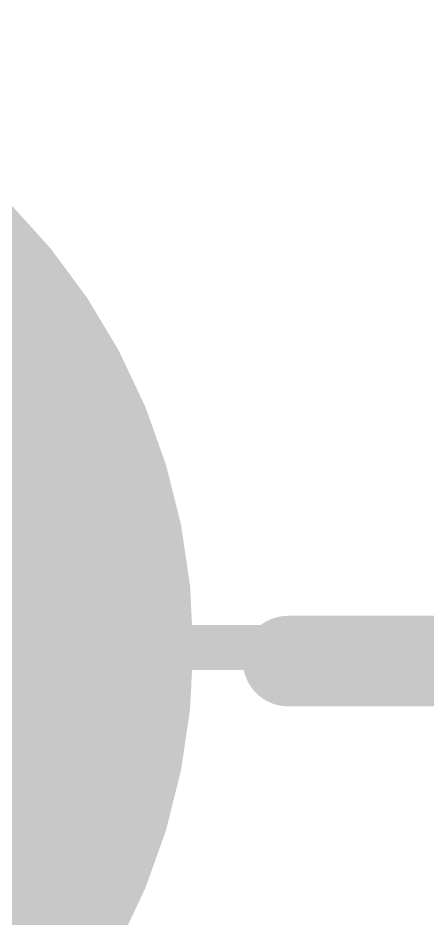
# Model space of a CAD drawing. Extents: x -36 to 72, y -18 to 26.
# Drawn here: x 8.894 to 10.045, y 5.373 to 7.899 of the extents above; entities that cross this region are included whole.
import ezdxf

# ---------------------------------------------------------------- set-up
doc = ezdxf.new("R2010")
doc.units = 0
for name, color, linetype in [('1', 12, 'CONTINUOUS'), ('17', 110, 'CONTINUOUS'), ('21', 41, 'CONTINUOUS'), ('29', 253, 'CONTINUOUS'), ('30', 253, 'CONTINUOUS'), ('51', 53, 'CONTINUOUS')]:
    doc.layers.add(name, color=color, linetype=linetype)

# ---------------------------------------------------------------- blocks, each defined once
blk = doc.blocks.new('ROUNDP')
at = {"const_width": 0.5}
blk.add_lwpolyline([(0, -0.25, 1), (0, 0.25, 1), (0, -0.25)], format="xyb", dxfattribs=at)

msp = doc.modelspace()

# ---------------------------------------------------------------- linework, layer by layer
at = {"layer": '1', "const_width": 0.762}
msp.add_lwpolyline([(9.9441, 3.81), (7.62, 6.1341)], dxfattribs=at)
at = {"layer": '21', "const_width": 0.254}
msp.add_lwpolyline([(11.43, 6.096), (9.652, 6.096)], dxfattribs=at)
at = {"layer": '21', "const_width": 0.127}
msp.add_lwpolyline([(9.652, 6.1595, 1), (9.652, 6.0325)], format="xyb", dxfattribs=at)
at = {"layer": '51', "const_width": 0.127}
msp.add_lwpolyline([(11.3157, 6.1341), (-2.667, 6.1341)], dxfattribs=at)

# ---------------------------------------------------------------- block references
at = {"layer": '17', "xscale": 3.3274, "yscale": 3.3274, "rotation": 270}
msp.add_blockref('ROUNDP', (7.62, 6.1341), dxfattribs=at)
msp.add_blockref('ROUNDP', (7.62, 6.1341), dxfattribs=at)
msp.add_blockref('ROUNDP', (7.62, 6.1341), dxfattribs=at)
msp.add_blockref('ROUNDP', (7.62, 6.1341), dxfattribs=at)
at = {"layer": '29', "xscale": 3.5306, "yscale": 3.5306, "rotation": 270}
msp.add_blockref('ROUNDP', (7.62, 6.1341), dxfattribs=at)
at = {"layer": '30', "xscale": 3.5306, "yscale": 3.5306, "rotation": 270}
msp.add_blockref('ROUNDP', (7.62, 6.1341), dxfattribs=at)

doc.saveas('drawing.dxf')
